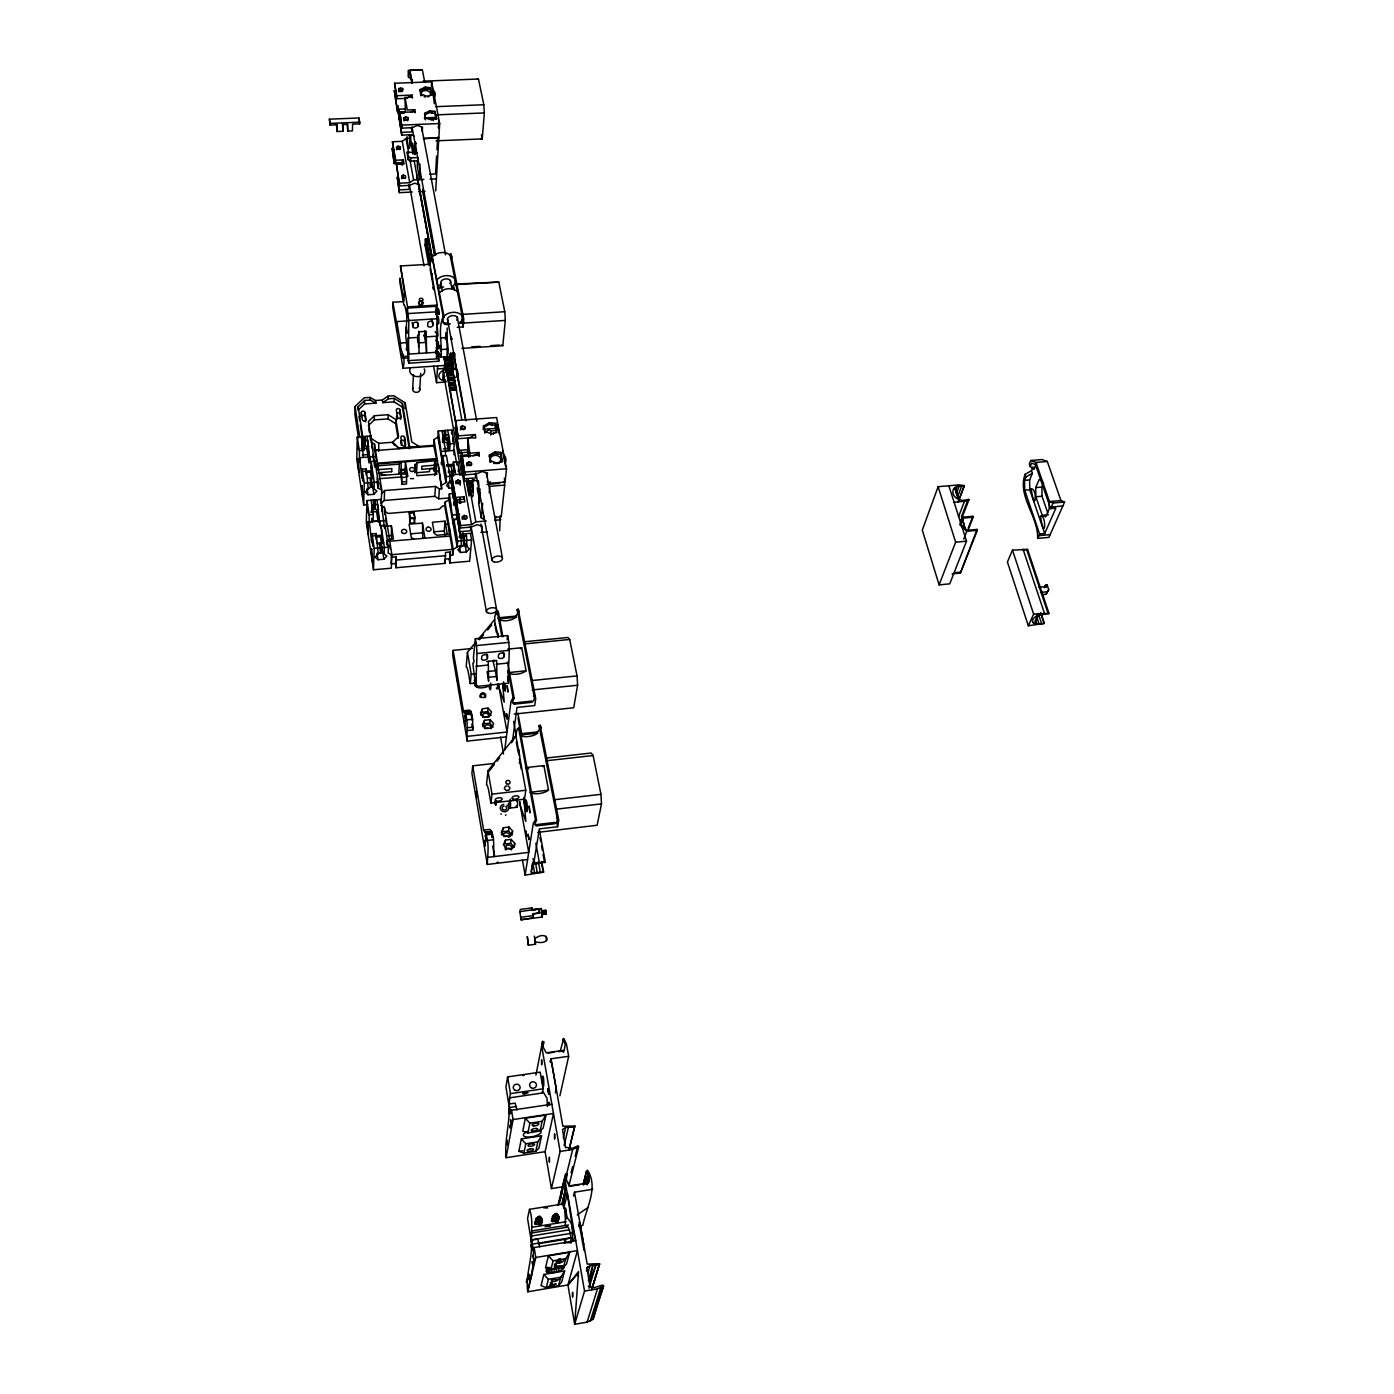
<?xml version="1.0" encoding="UTF-8"?>
<svg xmlns="http://www.w3.org/2000/svg" width="1394" height="1394" viewBox="0 0 1394 1394"><rect width="100%" height="100%" fill="white"/><g stroke="black" fill="none" stroke-linecap="round" stroke-linejoin="round"><path stroke-width="1.5" d="M572.655 1241.618L572.272 1225.849L565.093 1180.073L565.72 1173.661L566.922 1174.096L566.365 1179.847L569.466 1186.346L579.765 1184.708M329.42 119.17L330.082 125.077L337.191 124.78L337.121 131.506L343.029 131.263L343.098 124.536L347.838 124.345L347.733 131.071L352.438 130.862L352.56 124.153L359.635 123.857L359.669 122.167L358.955 117.985L329.42 119.17L330.082 125.077M336.477 123.944L337.121 131.506M531.881 1244.128C530.487 1232.348 533.797 1220.9 529.511 1209.33L563.019 1203.946L565.215 1195.094L565.093 1180.073L565.215 1195.094L567.445 1193.334L584.539 1291.088L574.659 1324.3L587.118 1322.139L593.042 1319.369L603.602 1286.052L602.748 1285.041L594.14 1287.742L588.233 1286.07M534.634 938.772C548.312 928.578 553.383 946.299 535.052 941.769M342.384 123.7L343.029 131.263M534.007 1261.343L533.205 1255.942L533.885 1261.831L527.751 1291.785L567.933 1284.972L578.545 1271.555L574.659 1324.3L567.933 1284.972L577.447 1250.575L535.784 1257.493L533.954 1261.692M347.089 123.508L347.733 131.071M541.569 910.752C540.419 918.96 548.94 911.327 545.524 911.049M407.17 320.951L396.82 321.596L400.444 343.029C400.148 353.135 406.386 355.243 403.04 368.26L444.547 365.455M409.714 134.573L410.306 139.574L410.185 134.573M358.955 117.985L359.635 123.857M419.524 446.777L411.788 441.915L405.236 402.883L393.788 395.722L388.055 396.14L382.287 400.026L375.526 400.514L369.985 397.412L364.217 397.813L355.052 406.473L354.895 414.157L358.485 437.733M375.944 403.145L370.403 400.043L364.636 400.444L358.136 406.7L358.049 410.202L364.531 403.946L375.944 403.145L375.526 400.514M374.097 461.222L371.031 436.008L364.827 436.461L364.252 445.784L361.882 447.352L362.057 441.288L364.374 441.114L363.677 436.549L357.265 437.036L356.759 459.149L363.677 504.976L367.58 504.645M567.114 1217.52L565.494 1208.232L566.225 1218.861L567.114 1217.52L571.366 1223.148L572.446 1228.654M357.265 437.036L359.356 450.732L359.478 462.094L359.582 457.702L369.48 456.936L370.194 461.519L374.969 461.17L378.227 482.028L378.018 488.039L381.712 489.956L381.276 501.544M361.203 416.823L361.307 412.641A1.83 1.411 3.1 0 1 362.893 411.108A1.83 1.411 3.1 0 1 364.932 412.38L366.03 419.455A1.83 1.429 3 0 1 364.426 421.005A1.83 1.429 3 0 1 362.388 419.716L361.307 412.641M373.575 477.689L371.222 477.881L371.797 487.151L376.903 491.089L373.888 494.295L368.051 494.783L365.211 492.03L368.243 488.824L366.273 468.854L362.161 469.186L361.917 478.212L359.582 457.702M363.294 456.483L361.342 436.723M363.555 441.236L363.677 436.549M364.531 403.946L364.636 400.444M365.646 421.859L364.932 412.38M363.677 504.976L364.287 483.143L362.161 469.186M370.055 462.268L367.667 446.916L365.402 445.697L364.827 436.461M579.521 1227.487L579.224 1223.897L584.086 1250.557M366.099 474.884L366.273 468.854M367.667 446.916L367.859 440.852L365.542 441.027M374.167 504.75L371.815 504.942L371.623 510.901L374.028 509.333L373.435 500.028L366.936 500.551L366.291 522.262L373.487 569.763L391.296 568.177L391.906 554.882L384.43 507.294L380.719 505.377M369.445 458.33L369.48 456.936M370.194 461.519L367.145 436.305M370.909 440.051L371.031 436.008M368.243 488.824L370.63 487.255L370.769 482.638L370.055 477.968L367.702 478.159M366.936 500.551L369.114 514.769L369.183 526.043L369.323 521.722L379.395 520.886L380.126 525.643L384.099 525.294L380.945 499.418L374.62 499.941L375.195 509.246L377.513 510.413L379.342 522.245L379.395 520.886M372.477 477.915L371.048 461.466L374.289 482.341L374.097 488.353M371.797 487.151L371.222 477.881M368.295 425.693L374.254 419.89L374.394 415.708L388.194 414.715L395.844 419.507L398.614 436.392L392.672 442.264L378.767 443.309L371.065 438.448L368.417 421.528L374.394 415.708M374.324 449.844L374.516 444.059L370.839 442.09M373.435 500.028L374.028 509.333M383.646 542.667L381.259 542.876L381.834 552.233L387.009 556.049L383.925 559.221L377.983 559.743L375.125 557.095L378.21 553.906L376.206 533.553L372.024 533.902L371.728 542.754L369.323 521.722M371.1 500.219L373.278 514.421L373.069 520.363L371.031 522.506M374.812 465.823L374.969 461.17M375.195 509.246L374.62 499.941M377.094 469.639L376.938 464.028L436.618 459.375L436.932 461.187M373.487 569.763L374.219 548.382L372.024 533.902M375.997 539.461L376.206 533.553M377.513 510.413L377.722 504.454L375.352 504.645M394.572 83.239L396.715 98.747L406.856 98.364L412.049 95.088L396.82 95.681L394.572 83.239L431.617 81.863L439.685 123.526L438.831 137.901L423.933 138.546M392.428 141.752L395.6 162.959L403.214 162.61L403.319 159.909L395.704 160.258L392.428 141.752L402.274 141.334L406.055 138.546L410.15 138.372M381.468 475.493L381.486 472.549L381.468 475.493L398.823 474.117L400.827 472.13L401.315 462.128L399.311 464.132L377.216 465.857M380.789 503.391L380.945 499.418M380.126 525.643L376.99 499.732M377.687 543.19L380.057 542.98L380.649 552.338L378.21 553.906M396.715 98.747L396.82 95.681M380.649 552.338L380.057 542.98M394.241 163.603L392.184 148.478L394.241 163.603L402.674 163.22M391.906 554.882L388.159 553.035L388.403 547.162L385.023 525.521L381.05 525.852L382.479 542.562M395.6 162.959L395.704 160.258M397.569 112.008L394.31 90.575L397.569 112.008L405.375 111.694L405.027 97.458L412.45 97.179L412.397 98.103L412.049 95.088M398.701 88.536L398.579 91.621L402.43 91.464L402.552 88.397L398.701 88.536L398.98 90.122L401.054 90.837L402.849 89.965L402.552 88.397M403.319 159.909L404.068 164.056L396.454 164.405L399.677 185.872L409.627 185.385L414.698 183.154L419.559 184.914L419.35 188.904M404.295 113.193L398.44 113.419L401.751 135.113L411.962 134.678L414.419 136.385M381.834 552.233L381.259 542.876M381.207 503.53L384.239 500.463L384.622 490.549L435.503 486.436L439.424 488.928L441.724 488.736L434.057 439.546L437.89 437.019L438.308 430.973L444.303 430.519L445.906 439.598L448.084 440.818L449.687 449.844L450.14 443.815L447.718 430.276M398.736 149.245L400.461 148.374L400.183 146.823L398.179 146.126L398.074 148.827L396.332 149.698M400.357 90.749L400.479 87.683M405.027 97.458L407.344 110.004L414.785 109.708L415.133 112.722L415.168 111.799L399.869 112.409L402.047 128.143L412.275 127.708L417.486 125.373L422.487 127.272L422.277 131.489M384.883 514.717L384.43 507.294M398.074 438.413L395.652 423.671L388.037 418.88L388.194 414.715M403.145 301.609L392.881 302.237L392.69 306.959L403.04 368.26M400.183 146.823L400.078 149.524L396.715 148.548L396.436 146.98L398.179 146.126M384.901 528.553L385.023 525.521M384.169 553.383L384.395 547.511L381.05 525.852M399.677 185.872L396.454 164.405M401.751 135.113L398.44 113.419M402.047 128.143L399.869 112.409M399.381 192.651L397.29 177.334L399.381 192.651L412.206 192.041M402.186 165.311L402.396 160.188M405.846 116.922L404.051 117.793L403.911 120.86L405.706 119.989L405.846 116.922L407.937 117.636L408.233 119.239L406.438 120.128M403.929 178.258L405.671 177.369L405.393 175.783L403.354 175.069L403.249 177.77L401.507 178.659M409.296 448.868L402.326 407.013L394.084 401.855L394.223 398.353L388.473 398.754L382.705 402.657L382.287 400.026M412.554 80.033L408.477 77.088L408.669 72.871L409.871 72.627L411.84 83.17M391.662 471.747L391.853 468.558L376.868 469.726M436.688 315.218L437.315 305.094L429.875 264.285L400.461 265.94L404.365 291.573L403.929 301.313L399.939 278.225L399.782 281.815L403.877 305.094A14.794 1.586 85.4 0 1 405.759 309.956L407.083 317.048M407.937 117.636L407.797 120.703L404.347 119.414L404.051 117.793M407.257 152.068L407.884 159.526L410.585 161.164L418.026 160.815L418.183 157.557L410.742 157.888L408.024 156.267L407.257 152.068L417.033 152.904M395.652 423.671L395.844 419.507M391.522 539.304L391.365 525.712L386.661 526.113M407.884 159.526L408.024 156.267M391.4 557.199L391.104 563.89L395.809 563.455L396.14 556.781L391.4 557.199L391.226 554.76L452.37 549.393L452.754 555.073L450.419 555.282L449.792 562.949L469.639 561.19L471.625 539.931L470.51 533.797M410.585 161.164L410.742 157.888M414.785 109.708L411.282 112.182M400.636 419.298L399.956 409.853A1.812 1.411 4 0 0 397.917 408.581A1.812 1.411 4 0 0 396.349 410.115L397.517 417.154A1.83 1.411 4 0 0 399.555 418.444A1.83 1.411 4 0 0 401.123 416.893L399.956 409.853M398.823 474.117L399.311 464.132M415.656 142.92L415.098 154.612L414.157 152.573L414.663 141.857M402.326 407.013L402.483 403.528L394.223 398.353M400.461 265.94L407.571 306.924L406.299 327.468M414.802 152.957L415.307 142.188M450.419 555.282L450.192 552.024L445.522 552.442L445.139 563.368L396.001 567.741L396.14 556.781M405.602 469.22L405.549 470.266L400.932 470.632L401.925 484.38L406.543 483.997L406.612 477.166L405.602 469.22L400.984 469.586L401.925 484.38M436.357 357.7C437.333 348.535 437.925 320.655 435.817 306.349L407.222 308.109L408.808 320.515L408.355 360.262M420.134 89.564L421.005 94.112L427 96.186L431.844 95.158L430.397 87.717L425.257 87.073L420.134 89.564L420.064 91.255L425.17 88.78L430.31 89.425L431.391 95.001M404.957 408.634L405.236 402.883M417.538 160.153L417.242 166.2L419.716 179.634L419.908 164.091M421.005 94.112L420.918 95.82L420.343 92.788M405.184 446.794L404.504 437.298A1.83 1.429 4 0 0 402.448 436.008A1.83 1.429 4 0 0 400.88 437.577L402.047 444.738A1.83 1.446 3.9 0 0 404.103 446.028A1.83 1.446 3.9 0 0 405.689 444.459L404.504 437.298M444.076 357.265C441.811 362.928 454.618 364.357 450.262 356.411L440.974 357.056L439.319 352.996L438.779 361.203L408.79 363.224L407.588 350.295M404.957 471.799L405.462 461.815L407.884 476.434M412.833 326.475L412.955 324.035A2.631 1.673 -8.3 0 1 415.656 322.171A2.631 1.673 -8.3 0 1 418.183 323.704L418.043 326.144A2.631 1.673 -8.3 0 1 415.36 328.008A2.631 1.673 -8.3 0 1 412.833 326.475L412.154 322.519M425.17 88.78L425.257 87.073M424.647 113.315L425.431 119.64L424.647 113.315L429.788 110.771L434.98 111.415L436.427 118.978M427.348 89.53L427.435 87.822M412.676 389.1L413.443 374.533M430.31 89.425L430.397 87.717M419.228 305.6L419.455 301.383L420.692 301.313M424.56 115.005L429.7 112.478L429.788 110.771M431.391 86.01L431.617 81.863M429.875 264.285L431.879 255.05L444.146 317.083C439.964 321.334 444.982 327.05 450.332 323.687M410.15 518.481L415.116 518.481L414.001 512.208L409.313 512.591L409.888 523.238L414.558 522.837L414.837 518.098L410.15 518.481L409.888 523.238M435.973 118.786L434.876 113.106L431.879 113.228L431.983 111.537M421.702 305.443L421.929 301.226L423.462 302.777L422.504 304.484L420.03 304.641L418.496 303.073L419.455 301.383M428.69 265.017L425.048 244.978L425.362 239.088L426.581 239.019L430.781 262.02M410.428 518.882L409.313 512.591M426.355 242.939L426.581 239.019M433.342 120.79L433.429 119.1L431.565 120.023L425.518 117.932M434.37 103.783L432.105 86.585M434.876 113.106L434.98 111.415M414.663 472.723L415.116 464.742L417.102 462.738L437.629 460.368M419.768 390.041L420.709 373.4M413.826 515.118L414.001 512.208M417.102 462.738L416.527 472.723L429.422 471.695C429.003 465.457 437.716 468.959 434.701 475.581M435.625 172.717L436.601 155.971M436.967 149.698L437.716 137.135M435.695 190.891L438.831 137.901M431.896 275.315L431.983 273.677L432.558 279.009M432.872 325.203L433.011 322.763A2.614 1.673 -8.6 0 0 430.519 321.247A2.614 1.673 -8.6 0 0 427.819 323.094L427.679 325.534A2.614 1.673 -8.6 0 0 430.171 327.067A2.614 1.673 -8.6 0 0 432.872 325.203L431.791 319.278M422.765 538.537L422.434 523.081L409.104 524.214L411.265 537.457L413.931 539.164M490.218 684.227C490.915 687.085 473.821 690.919 475.72 684.001A47.692 6.012 84.5 0 1 474.918 679.139L474.657 677.449A47.692 6.012 84.5 0 1 472.845 663.196C475.354 662.899 472.984 658.456 473.49 656.87L475.337 638.748L507.625 635.594C511.232 651.225 507.311 667.43 508.444 683.165L476.521 686.458L476.051 685.412M446.219 382.008L436.531 382.67L437.629 365.925M440.974 357.056C442.612 343.9 437.542 329.193 443.187 316.769L416.928 174.599M436.618 459.375L433.673 445.313L434.057 439.546M433.97 471.346L434.649 461.379L436.862 474.134L416.945 475.702L415.116 464.742M442.734 380.44L443.275 369.41M445.47 338.951L445.906 332.608M449.548 497.919L438.709 498.808L434.806 496.334L435.503 486.436M444.337 368.434L445.139 356.881M447.126 356.637L447.16 327.956M495.724 803.188L495.218 803.624M441.985 485.095L445.888 482.568L446.324 476.591L442.7 455.925L442.351 460.543L438.308 430.973M442.543 439.232L442.822 435.207L445.104 435.033M438.709 498.808L439.424 488.928M444.303 430.519L444.773 439.685L442.386 441.253M444.773 439.685L445.453 430.432L451.83 429.962L454.27 443.501L453.695 450.715M445.906 439.598L445.453 430.432M445.296 455.699L445.627 451.064L442.02 430.694M452.37 549.393L444.703 505.9L444.982 502.293L448.903 499.766L449.356 493.824L453.155 493.511L453.712 496.63M445.244 536.585L444.268 530.957L445.017 521.164L432.419 522.227L434.353 533.553L437.002 535.244L449.635 534.163L449.426 528.065M451.517 433.952L451.83 429.962M453.015 487.883L449.182 488.196L446.533 485.478L449.635 482.272L450.105 476.295L446.446 455.629L441.549 455.995M458.19 380.37L458.243 378.384M451.238 476.103L451.586 471.503L449.286 471.677M481.854 529.79L482.219 526.13L476.94 524.754L471.311 527.054L460.368 527.995L460.578 525.521L471.538 524.597L462.39 473.995L451.586 474.866L455.925 502.572L453.503 504.123M457.18 327.311L463.191 326.928L463.801 319.121L450.942 253.987L449.966 254.422L462.477 317.518L462.25 320.916L460.56 323.042M455.036 471.224L452.754 471.416L452.057 480.703L449.635 482.272M460.02 475.511L457.546 461.71L453.398 462.041L453.59 471.695M453.974 454.775L454.305 450.401L441.881 451.36M396.82 321.596L396.541 322.746L392.881 302.237M424.316 81.026L423.34 81.166L478.456 79.022L483.823 104.759L484.345 112.931L482.254 138.912L436.026 140.829M458.609 435.834L475.371 434.562L469.551 437.838L458.382 438.692L449.356 385.18L455.472 384.761L455.855 388.212C436.357 392.184 470.318 388.368 449.896 389.484L455.977 389.728L449.722 355.627M466.868 546.134L466.537 535.505L464.185 535.714L464.638 545.002L469.517 548.8L466.345 551.954L460.508 552.46L457.842 549.828L461.013 546.657L461.519 540.802L457.737 519.37L453.921 519.683L453.538 524.231L449.356 493.824M450.192 552.024L449.652 558.698L445 559.099M456.099 481.139L456.448 483.056L458.678 483.84L460.56 482.725L460.212 480.808L457.999 480.024L456.099 481.139L455.908 483.648L457.79 482.533L460.003 483.317L460.351 485.217M457.249 465.3L457.546 461.71M455.925 502.572L456.291 498.007M516.512 801.323L516.529 799.198M455.594 497.484L455.402 499.976L463.749 499.279L463.958 496.787L455.594 497.484L451.586 474.866M459.236 452.876L455.298 427.366L459.236 452.876L467.826 452.196L467.687 437.751L475.772 437.995L475.371 434.562M457.79 482.533L457.999 480.024M460.281 429.805L462.216 428.69L462.459 425.832L464.742 426.634L465.108 428.568L463.156 429.7L460.856 428.882L460.508 426.947L462.459 425.832M463.958 496.787L464.864 501.857L456.5 502.554L460.368 527.995M468.994 454.775L460.386 455.455L464.376 481.296L475.633 480.39L478.264 481.836M452.754 555.073L453.224 549.497L444.982 502.293M457.337 499.418L457.093 502.467L456.535 499.366M459.445 501.666L459.776 497.71L460.787 503.339M453.974 498.181L456.901 514.63L456.518 519.178L452.719 519.509M460.003 483.317L460.212 480.808M464.742 426.634L464.516 429.491L462.216 428.69M486.279 472.688L487.081 476.957L487.464 473.054L482.028 471.555L476.225 473.96L464.934 474.866L461.571 452.51M453.224 549.497L457.197 546.988L457.685 541.133L453.921 519.683M464.376 481.296L460.386 455.455M459.828 534.216L457.337 516.338L459.828 534.216L472.409 533.135M462.425 516.582L462.216 519.056L464.115 517.906L466.363 518.707L466.589 516.233L464.341 515.432L462.425 516.582L462.773 518.516L465.038 519.317L466.938 518.167L466.589 516.233M467.077 462.947L466.833 465.788L468.785 464.62L471.102 465.439L471.364 462.616L469.046 461.797L467.077 462.947L467.443 464.934L469.761 465.753L471.73 464.585L471.364 462.616M464.115 517.906L464.341 515.432M468.785 464.62L469.046 461.797M462.756 538.816L463.017 535.819L460.682 536.01M472.392 648.454L453.137 650.371L452.702 655.372L467.217 741.12L506.405 736.868M470.231 456.552L467.687 437.751M463.801 540.227L464.185 535.714M519.892 911.659L520.99 919.779L542.127 917.043L542.196 911.937L541.273 908.505L519.892 911.659L520.241 909.428L531.985 907.93L532.229 910.421L538.92 908.993L539.617 912.843L532.909 914.255L532.978 917.827L520.99 919.779M570.808 1243.169C571.575 1238.952 569.763 1224.42 565.128 1225.535C566.295 1214.732 562.531 1203.318 564.744 1192.358L561.73 1204.521M407.414 350.783L407.762 349.528L408.669 354.111L436.967 352.246L436.339 336.215L425.884 336.895L426.529 352.926L426.215 331.319L418.792 331.789L418.566 347.123M478.734 452.527L479.135 455.977L478.734 452.527L470.527 453.172M483.509 425.518L483.16 429.317L496.543 428.307L497.118 422.626L499.331 434.057M484.92 431.53L484.781 433.116L483.875 425.937L489.433 422.696L495.131 423.288L496.891 432.436L491.577 433.865L484.92 431.53L483.875 425.937M480.076 489.05L478.682 503.6L481.278 517.749L483.457 519.126L483.753 516.163M480.163 493.127L479.205 503.042L478.839 501.004M483.718 427.522L489.294 424.281L489.433 422.696M475.598 642.46L467.426 652.253L466.188 666.768A16.292 1.969 84.4 0 1 468.68 674.365L470.266 683.6L476.382 682.973M481.278 517.749L482.707 503.269M490.705 435.067L491.141 430.833L488.736 429.979L485.025 432.14M495.131 423.288L494.957 424.874L491.699 425.118L491.855 423.532M490.479 460.804L490.322 462.372L489.399 455.124L495.009 451.795L500.742 452.405L502.537 461.693L497.188 463.174L490.479 460.804L489.399 455.124M493.441 434.266L493.615 432.68M461.937 348.378L502.798 345.695L505.325 320.428L504.785 311.733L498.791 282.093L456.535 283.975M489.224 492.657L489.869 486.314L504.715 485.112L504.001 481.331M458.382 438.692L455.821 420.552L496.612 417.538L506.527 468.75L505.064 482.028L490.183 483.23L490.339 481.697M470.266 683.6L471.224 674.173L467.426 652.253M540.942 909.568L541.273 908.505M489.242 456.692L494.853 453.381L495.009 451.795M467.217 741.12C466.188 731.798 469.29 717.858 463.383 710.766L453.137 650.371M500.742 452.405L500.568 453.974L497.275 454.235L497.449 452.667M476.521 686.458C475.215 670.636 478.822 654.448 475.337 638.748M499.069 463.522L499.226 461.954M466.746 730.613L472.862 729.951L472.636 719.234L470.945 711.498L463.923 712.107M497.885 637.232C497.763 629.008 491.158 618.587 497.222 611.182L498.233 611.426L502.886 636.762M435.852 340.711C437.315 337.139 436.967 351.689 438.43 348.134M493.563 763.511L472.723 765.829L471.904 773.322L487.308 864.472L527.594 859.54M499.784 519.84L500.202 515.989L499.679 530.783M504.715 485.112L501.23 516.773L494.975 517.296M482.446 694.386L482.603 692.975M487.447 658.247L487.691 655.964A2.98 1.551 -10.2 0 0 484.92 654.675A2.98 1.551 -10.2 0 0 481.801 656.539L481.557 658.822A2.98 1.533 -10.2 0 0 484.328 660.111A2.98 1.533 -10.2 0 0 487.447 658.247L486.715 654.117M480.791 715.122L482.551 708.71L488.074 708.117L491.559 711.933L489.521 716.324L483.979 716.917L480.494 713.101L482.551 708.71M486.733 661.436L496.665 660.46L496.961 680.377L495.445 670.706L487.133 671.542L488.614 681.23L488.283 661.314M482.812 726.692L484.572 720.28L490.113 719.687L493.598 723.521L491.559 727.947L486.018 728.539L482.516 724.706L484.572 720.28M491.141 715.418L487.673 711.62L488.074 708.117M497.344 634.2L497.501 632.737L498.338 637.267M494.713 661.07L493.999 660.059M493.18 726.988L489.695 723.155L490.113 719.687M529.633 1280.093C528.413 1262.929 527.925 1291.158 531.689 1274.97M511.581 742.81L515.85 735.666L487.97 770.76L486.506 784.665A16.867 2.091 84.1 0 1 489.189 793.238L490.897 803.083L524.475 799.198L525.799 790.259L515.85 735.666L517.104 729.271L519.613 727.79L536.568 820.073L534.738 824.429L536.22 825.928L554.847 823.715L556.886 821.798L557.356 818.94L539.042 725.699L540.175 725.246L541.342 728.278M504.158 656.574L504.436 654.291A2.98 1.533 -10.5 0 0 501.701 653.002A2.98 1.533 -10.5 0 0 498.564 654.866L498.303 657.149A2.98 1.533 -10.5 0 0 501.038 658.438A2.98 1.533 -10.5 0 0 504.158 656.574L503.408 652.462M507.137 639.619L507.625 635.594M490.897 803.083L492.012 794.127L487.97 770.76M487.308 864.472C487.604 853.564 490.235 839.641 483.613 830.127L472.723 765.829M504.75 749.676L511.023 701.217L513.097 697.802L508.061 670.34M533.031 1256.029L534.146 1247.543L575.722 1240.677L571.366 1223.148M512.469 741.103L517 707.42L534.721 705.556L535.732 698.621L518.202 609.195L517.104 609.631L534.338 697.279L533.919 700.311L531.985 702.28L513.898 704.179L512.434 702.559L514.142 698.011L507.538 662.098M501.422 834.849L503.356 827.74L509.037 827.06L512.644 831.085L512.068 835.058L508.479 831.033L509.037 827.06M505.499 840.059L504.959 844.015L510.64 843.318L514.247 847.36L514.822 843.422L511.197 839.38L505.499 840.059L503.408 844.799L507.033 848.859L512.748 848.162L514.822 843.422M518.673 751.209L518.882 749.798L519.561 756.053M510.64 843.318L511.197 839.38M541.656 861.405L543.625 872.104L525.12 875.136L533.31 823.192L535.505 819.899L518.568 727.581M521.234 919.343L521.583 917.13L533.362 915.614L533.013 913.68L539.617 912.843M531.114 871.668L532.473 863.234M539.53 830.685L545.333 862.154L533.832 862.816L539.356 828.907L557.6 826.729L558.767 820.177L540.175 725.246M531.602 910.143L531.985 907.93M532.978 917.827L533.362 915.614M509.455 1103.037A16.902 1.986 83.2 0 1 509.664 1097.845L542.214 1093.018L543.068 1088.819L540.175 1072.143L507.643 1076.882L505.935 1086.902L509.089 1106.139M525.294 641.676L567.968 637.476L569.693 639.463L577.046 675.898L577.604 685.238L573.701 707.751L514.125 714.094M509.664 1097.845L510.413 1093.645L507.643 1076.882M517.035 1110.077L515.1 1103.142L508.862 1104.065C510.465 1122.1 504.21 1139.891 506.092 1157.7L545.106 1151.671L553.488 1113.475L513.062 1119.556L506.092 1157.7M551.867 1104.205L511.528 1110.234L511.058 1112.813L508.862 1104.065M476.765 685.674L476.434 687.103M518.899 1151.322L521.321 1138.898L541.534 1135.814L538.903 1148.238L535.819 1151.27L523.9 1153.117L518.899 1151.322L522.907 1150.712M525.329 1118.232L522.82 1131.144L527.925 1132.939L540.07 1131.074L543.19 1128.042L545.943 1115.13L525.329 1118.232L529.877 1123.163L527.925 1132.939M535.923 1075.105L542.545 1041.388L543.695 1041.806L542.876 1046.023M562.183 1204.799L564.256 1194.327L563.019 1203.946L563.751 1208.093L565.354 1208.511M523.9 1153.117L525.782 1143.725L521.321 1138.898M546.622 758.005L591.248 753.021L593.13 755.531L600.953 794.319L601.494 803.868L597.12 825.248L537.77 832.357M560.161 1051.424L563.751 1038.356L566.417 1043.879L568.665 1056.269L550.961 1058.83L550.282 1062.089L550.926 1058.83L555.997 1087.39L555.474 1092.931M535.819 1151.27L537.788 1141.878L541.534 1135.814M540.07 1131.074L542.127 1121.316L545.943 1115.13M560.493 1198.544L561.765 1192.48L558.436 1204.311M398.057 105.613L399.346 119.048M529.511 1209.33L527.542 1218.426L531.916 1245.016M495.602 804.007L495.724 802.421L495.794 805.366L494.94 802.317M559.883 1095.876L568.665 1056.269M534.582 1223.758C542.562 1201.279 545.124 1237.489 535.61 1219.262M534.826 1223.88L536.045 1218.461M531.236 1240.172C533.24 1257.632 525.102 1274.552 527.751 1291.785L535.784 1257.493L534.146 1247.543L533.623 1249.86L531.236 1240.172L537.666 1239.109L539.757 1246.863M535.453 1223.218L536.673 1217.798M535.836 1224.559L537.474 1217.328M536.707 1224.298L538.363 1217.049M537.631 1224.263L539.286 1217.032M538.52 1224.472L540.192 1217.223M539.339 1224.89L540.994 1217.659M583.877 1184.046L588.007 1183.401L588.599 1182.06L589.122 1176.397L586.578 1171.012L587.554 1170.228C598.688 1187.549 586.351 1207.5 582.814 1225.343L578.911 1225.988M540.001 1225.518L541.674 1218.286M540.907 1224.472L542.161 1219.053M541.186 1225.343L542.44 1219.924M563.524 1186.677L551.432 1188.594L560.127 1151.427L541.9 1047.382L542.545 1041.388M563.281 1137.87L565.72 1127.38L574.45 1127.154L574.886 1126.021L562.845 1126.213L550.961 1058.83M564.134 1145.467L568.595 1126.561M552.407 1216.544C561.939 1234.666 559.342 1198.648 551.327 1221.039M551.536 1221.179L552.843 1215.742M568.857 1150.242L574.45 1127.154M569.292 1149.126L574.886 1126.021M552.163 1220.517L553.47 1215.08M552.494 1221.858L554.254 1214.61M553.383 1221.597L555.143 1214.348M561.172 1192.271L565.72 1173.661M558.036 1205.183L564.971 1176.815M583.215 1184.813L586.578 1171.012L583.25 1183.593M554.289 1221.562L556.067 1214.313M559.099 1204.555L572.655 1149.475L578.632 1146.879L577.813 1145.938L572.324 1148.307L565.65 1147.262M555.195 1221.754L556.973 1214.523M564.884 1182.373L566.922 1174.096M555.997 1222.189L557.792 1214.941M543.817 1274.464L541.064 1285.634L546.256 1287.742L558.524 1285.669L561.643 1282.149L564.64 1270.962L543.817 1274.464L548.4 1279.309L560.789 1277.218L564.64 1270.962M548.417 1255.855L545.542 1267.477L550.874 1269.603L563.368 1267.512L566.522 1263.957L569.658 1252.317L548.417 1255.855L553.087 1260.821L565.72 1258.712L569.658 1252.317M557.112 1220.987L558.454 1215.568M557.6 1221.754L558.959 1216.335M557.879 1222.625L559.221 1217.206M571.104 1172.859L572.655 1166.639M575.234 1156.288L577.813 1145.938M543.695 1041.806L543.137 1047.19L546.239 1052.836L564.239 1050.24L565.232 1044.158L562.793 1039.088M578.632 1146.879L569.31 1184.133L568.525 1183.21M563.751 1208.093L567.445 1193.334M569.466 1186.346L568.857 1185.179M548.4 1279.309L546.256 1287.742L556.223 1283.926L549.55 1285.32L554.342 1285.39M553.087 1260.821L550.874 1269.603C580.706 1262.302 540.785 1267.756 559.116 1267.198M573.474 1196.157L574.502 1192.201L592.729 1189.291M564.309 1243.361L565.354 1239.318L570.494 1237.942M583.72 1184.708L585.898 1176.431M585.497 1183.541L588.181 1173.487M558.524 1285.669L560.789 1277.218C553.801 1286.366 545.594 1277.584 557.251 1279.988M563.368 1267.512L565.72 1258.712C556.328 1269.028 551.989 1257.719 561.695 1261.901M589.244 1179.202L588.146 1183.314L588.599 1182.06M451.865 366.256L445.766 366.727L451.987 365.803C458.452 374.585 436.287 370.49 452.719 370.978M450.262 356.411L449.792 353.797M447.613 375.666L448.014 379.116L454.113 378.68L453.73 375.247L447.474 376.188L446.76 370.943M451.987 365.803L451.133 361.098M454.601 380.004L448.485 380.423L454.601 380.004L454.984 382.095L454.984 383.437L448.868 383.873L449.356 385.18M455.211 361.952L454.723 359.303M456.082 366.709L455.594 364.061M602.208 1286.976L593.042 1319.369L592.241 1318.393M456.971 371.484L456.483 368.818M455.472 384.761L451.255 385.493M457.859 376.275L457.354 373.609M586.752 1268.139L590.167 1265.316L599.159 1264.985L599.594 1263.783L587.188 1264.097L574.502 1192.201M586.404 1270.927L587.571 1266.937M587.815 1273.297L590.167 1265.316M588.355 1280.406L593.112 1264.428L589.453 1281.661L596.162 1264.306L588.948 1288.283M599.159 1264.985L591.683 1289.711L599.594 1263.783L591.753 1289.345M534.32 936.106L535.592 944.226L528.361 945.237L527.333 936.681L528.361 945.237M546.274 914.15L545.751 913.192M587.118 1322.139L597.451 1288.892L603.602 1286.052L592.938 1316.406M590.272 1321.146L600.709 1287.864M595.952 1306.614L602.138 1287.011M546.134 936.35L546.57 940.654M526.2 1282.114L528.744 1274.517M958.114 502.084L964.352 485.565L959.194 484.885L938.127 486.68L922.288 530.121L939.103 584.87L949.732 583.842L966.512 541.186L948.861 485.757M496.421 614.562L498.233 611.426M518.185 612.558L515.763 616.113L498.059 617.803M955.814 490.061L957.277 486.123L964.108 486.314M956.389 493.581L959.368 485.687M957.312 497.588L961.773 485.757M958.375 501.335L964.352 485.565M958.462 516.982L964.474 501.282L968.935 499.749L961.877 500.394L957.347 498.825A9.235 7.144 20.2 0 1 954.001 488.353L957.277 486.123M542.214 1093.018L543.207 1091.938L547.04 1098.28L547.372 1106.522M961.424 516.756L968.22 499.087M960.623 521.339L968.935 499.749M939.103 584.87L955.639 542.179L938.127 486.68M963.742 539.077L966.774 531.288L977.368 530.33L977.072 529.406L967.105 530.312L961.041 524.562L963.202 518.115L973.151 517.226L972.855 516.303L962.296 517.244L959.786 524.684L966.774 531.288M968.255 528.012L972.855 516.303M967.784 530.887L973.151 517.226M952.102 573.875L960.379 573.073L977.072 529.406M960.379 573.073L977.368 530.33M1033.111 466.763L1031.473 470.702L1025.008 474.396C1017.271 496.508 1038.478 516.529 1037.641 538.398L1048.933 537.37L1064.598 502.014L1060.956 500.568L1049.473 501.579L1035.934 462.425L1030.724 460.508L1029.347 463.888L1030.236 466.52L1033.999 469.377L1036.787 462.703M1037.641 538.398L1039.575 533.989L1024.712 490.218L1024.52 480.338L1025.897 477.009L1032.362 473.315L1031.473 470.702M1030.236 466.52L1031.63 463.139L1035.394 464.533L1050.623 508.636L1055.85 508.165L1044.716 533.519L1039.575 533.989M1044.716 533.519L1029.8 489.782L1029.626 479.902L1032.362 473.315M1049.107 503.339L1049.194 508.915L1045.761 516.826L1042.242 515.344L1035.881 496.769L1035.725 487.586L1039.088 479.623L1042.59 480.965M1044.298 623.414L1037.014 624.181L1033.616 623.24A9.636 4.652 -18 0 1 1037.014 615.817L1048.968 613.325L1027.587 549.463L1012.48 550.107L1007.426 562.043L1028.336 625.784L1044.298 623.414L1040.882 613.151M1047.765 512.922L1042.032 496.229L1041.876 487.064L1043.566 483.073M1050.623 508.636L1053.08 503.025L1064.598 502.014M512.644 831.085L510.57 835.808L504.872 836.487L501.265 832.445L503.356 827.74M1044.454 587.71L1045.605 585.201L1047.173 585.044L1048.724 589.662L1046.058 594.297L1042.695 594.628M1028.336 625.784L1033.634 614.127L1012.48 550.107M1046.023 587.554L1047.173 585.044M1046.058 594.297L1048.724 589.662M1035.062 620.975L1037.415 615.852M1034.609 623.676L1038.53 615.12M572.411 1237.68L573.422 1241.218M563.211 1052.4L564.117 1050.78L558.123 1051.651M377.129 480.094L377.216 477.811M1045.605 585.201L1044.489 586.735L1038.983 587.275M471.834 720.088L471.869 716.917M567.933 1284.972L578.022 1273.402L578.51 1276.242M487.708 772.868L494.347 764.504M496.996 761.176L499.644 757.831M443.083 442.49L442.943 438.483L443.083 442.49L446.847 442.316L448.31 450.576M478.316 639.184L494.678 619.598M479.449 639.776L483.544 634.88M487.621 629.983L491.699 625.087M518.289 729.306L519.613 727.79M361.029 448.851L366.796 448.415L368.783 446.254M453.939 369.305L451.813 353.971M370.699 512.121L376.572 511.633L378.593 509.507M381.573 493.615L384.622 490.549M953.757 489.033L954.716 488.144L957.922 498.181M448.641 523.604L445.592 524.458M452.545 287.425L453.677 286.432L454.374 290.161M460.386 322.101L459.236 323.077A10.037 6.412 -9.1 0 0 459.863 313.789A10.037 6.412 -9.1 0 0 445.784 314.678A10.037 6.412 -9.1 0 0 445.156 323.878M543.625 872.104L531.341 872.888L532.7 864.472L545.333 862.154M1022.778 549.724L1027.587 549.463M549.184 1268.191L546.065 1271.485C551.763 1273.907 559.987 1272.042 564.309 1267.686L563.49 1266.397M515.972 617.246L514.7 618.187A11.047 5.89 -10.5 0 1 499.331 619.65L498.268 618.936L515.972 617.246L515.763 616.113M520.432 648.68L521.704 647.74L526.061 670.793L524.771 671.734A11.222 5.75 -10.7 0 1 509.193 673.319L508.113 672.622L526.061 670.793M399.782 183.189L409.749 182.701L413.6 179.931L423.881 179.443M530.452 702.036L531.759 701.112L513.672 703.012L514.752 703.691M519.352 733.889L537.561 731.902L540.105 728.47L539.042 725.699M537.561 731.902L536.481 734.028A11.413 5.576 -11 0 1 520.642 735.753M577.238 1214.923L587.693 1207.657M542.58 766.508L543.904 765.585L548.522 790.154L547.197 791.06A11.588 5.419 -11.2 0 1 531.149 792.907L530.051 792.28L548.522 790.154M553.261 823.366L554.603 822.46L535.993 824.656L537.091 825.283M471.538 524.597L475.842 521.861L486.297 520.973M461.013 546.657L463.47 545.106L463.871 540.593L457.685 541.133M565.72 1127.38L562.531 1129.558L565.528 1147.767M403.354 175.069L401.611 175.958L401.89 177.543L405.271 178.467M541.918 914.917L541.534 913.732M1036.683 614.824L1038.199 614.144M461.606 315.985L462.599 315.567M535.226 942.135L534.791 937.831M472.862 455.803L478.647 453.398M533.432 695.989L534.547 695.554M556.45 817.738L557.6 817.285M446.533 369.183L442.02 371.1A9.863 6.116 -9.1 0 0 441.428 379.882L445.697 381.172M424.752 82.229L422.347 69.7L408.215 70.484L408.477 77.088M422.347 69.7L410.289 70.414M470.945 711.498L469.464 710.121L463.383 710.766M584.539 1291.088L597.451 1288.892M532.665 1244.093L570.076 1237.837M538.223 1243.796L565.354 1239.318L565.807 1243.152M567.55 1242.856L571.017 1242.281M532.473 1227.19L566.103 1221.719M531.619 1230.989L568.595 1224.96M531.393 1233.028L567.532 1227.121M531.358 1236.042L569.588 1229.769M531.515 1239.824L571.854 1233.202M543.677 1207.796L547.668 1207.953M569.588 1185.841L588.146 1182.896M560.127 1151.427L572.655 1149.475M525.782 1143.725L537.788 1141.878M529.877 1123.163L542.127 1121.316M510.169 1107.411L516.425 1106.47M510.413 1093.645L543.068 1088.819M522.75 1075.506L524.109 1075.297M548.121 1053.097L554.115 1052.226M477.306 79.179L478.456 79.022M542.022 912.913L546.239 912.373M542.057 913.453L546.291 912.913M542.092 913.959L546.309 913.418M541.621 914.185L546.291 913.837M541.726 914.551L545.943 914.011M531.863 909.707L541.447 908.714M541.36 910.857L545.786 910.212M541.674 910.996L545.89 910.456M541.778 911.362L545.995 910.822M541.865 911.833L546.082 911.275M541.952 912.356L546.169 911.815M488.231 857.31L528.727 852.379L519.544 801.445M483.613 830.127L489.886 829.378C496.072 836.609 492.239 848.057 494.539 856.543L492.744 846.088M485.199 832.113L491.507 831.364M485.391 832.323L491.699 831.573M485.617 832.898L491.908 832.148M485.844 833.786L492.134 833.037M502.798 831.713L508.479 831.033M486.053 834.919L492.361 834.17M487.011 840.512L493.319 839.763M556.311 809.165L601.494 803.868M553.575 799.825L600.953 794.319M509.943 808.084L516.878 807.283M506.771 786.059L505.36 786.233L504.332 788.516L506.109 790.503L508.932 790.171L509.96 787.871L508.165 785.902M492.012 794.127L525.799 790.259M546.187 760.775L593.13 755.531M525.538 767.641L543.904 765.585M467.704 736.293L507.033 732.042L498.39 684.001M521.583 734.865L537.788 733.105M484.171 723.747L489.695 723.155M467.042 727.773L473.176 727.11M465.004 712.282L471.12 711.637M465.195 712.787L471.311 712.125M465.404 713.571L471.538 712.926M482.167 712.195L487.673 711.62M465.613 714.634L471.73 713.989M466.502 719.879L472.636 719.234M532.247 689.943L577.604 685.238M471.224 674.173L475.319 673.755M488.161 677.31L496.508 676.456M531.672 680.568L577.046 675.898M475.964 666.28L487.848 665.077M496.229 664.241L508.026 663.056M1033.634 614.127L1048.968 613.325M476.539 645.579L508.88 642.39M1040.447 592.45L1047.208 591.788M524.719 643.906L569.693 639.463M507.834 649.116L521.704 647.74M477.288 653.49L509.629 650.284M954.245 572.725L960.083 572.167M955.639 542.179L966.512 541.186M1038.844 535.662L1050.152 534.634M1042.242 515.344L1048.41 514.787M396.384 560.057L445.749 555.683M1051.337 506.998L1062.838 505.97M391.365 525.712L393.457 538.99L388.752 539.408L389.048 541.308L449.966 536.045M377.861 544.026L381.956 543.677M458.957 537.021L465.439 536.446M1035.725 487.586L1041.876 487.064M1024.712 490.218L1029.8 489.782M380.806 547.825L374.219 548.382M388.403 547.162L382.008 547.72M465.038 540.506L471.625 539.931M954.088 502.188L964.474 501.282M377.216 553.366L383.367 552.826M458.382 546.256L467.06 545.507M1035.881 496.769L1042.032 496.229M494.643 520.258L500.899 519.735M371.501 536.045L381.607 535.191M1024.52 480.338L1029.626 479.902M387.811 535.784L390.93 535.523M410.463 533.85L421.824 532.874M433.83 531.846L444.268 530.957M375.631 537.056L381.555 536.551M460.055 531.654L470.963 530.731L470.283 526.897M371.362 540.349L372.564 540.245M480.808 532.421L487.098 531.881M444.703 505.9L442.403 506.092L439.424 509.176L388.246 513.445L384.291 510.918M1030.724 460.508L1042.032 459.567L1047.295 461.466L1060.956 500.568M409.714 513.131L414.401 512.748M1035.934 462.425L1047.295 461.466M410.498 517.854L415.185 517.453M455.681 514.473L459.55 514.142M372.459 521.635L378.802 521.112M380.301 521.077L384.274 520.746M453.085 514.961L456.901 514.63M384.239 500.463L434.806 496.334M369.114 514.769L373.278 514.421M465.178 472.043L506.527 468.75M370.769 482.638L364.287 483.143M371.954 482.533L378.227 482.028M446.324 476.591L452.405 476.103L451.586 471.503M401.751 481.958L406.386 481.592M464.603 478.752L475.859 477.863L475.127 473.821M486.907 484.45L499.749 483.404M479.205 455.124L462.338 456.43L464.934 474.866M435.329 460.543L436.078 464.864L438.378 464.672L441.724 488.736M434.579 465.195L421.894 466.206L421.702 469.308L434.37 468.297M361.691 471.503L371.623 470.736M365.751 472.583L371.571 472.113M378.419 472.793L391.714 471.66M378.488 473.315L381.555 473.071M361.569 475.894L362.754 475.807M401.106 473.036L405.724 472.671L405.549 470.266M381.381 474.971L385.458 474.657M438.587 470.754L436.305 470.928L436.078 464.864M401.733 474.204L406.368 473.821M379.238 478.7L401.733 476.922M401.977 477.532L406.612 477.166M450.14 443.815L454.27 443.501M394.572 445.453L392.672 442.264L398.545 447.997L433.673 445.313M379.255 449.913L374.655 450.279L376.554 461.118M374.899 450.593L434.37 446.045M362.335 455.036L368.748 454.549M443.379 448.816L447.613 448.485M370.334 456.866L374.254 456.57M459.445 450.314L468.053 449.652M376.885 463.226L436.566 458.591M491.141 430.833L496.944 430.397L496.543 428.307M446.254 434.945L448.519 434.771L448.084 440.818L447.544 437.821M359.356 450.732L363.451 450.436M415.639 447.073L409.836 447.526L402.483 403.528M374.254 419.89L388.037 418.88M382.705 402.657L394.084 401.855M448.485 380.423L448.868 382.531L454.984 382.095M455.855 386.87L449.739 387.288L449.739 388.63L455.855 388.055M437.437 368.905L452.37 367.877M446.289 369.48L452.37 369.079M445.906 366.221L446.289 369.637L452.37 369.218M447.143 373.034L453.242 372.616L453.242 373.958L447.143 374.376M447.143 374.219L453.242 373.801M447.997 377.774L454.113 377.338M448.014 378.959L454.113 378.541M403.389 356.533L408.93 356.167M403.511 358.275L409.052 357.909M446.08 357.195L450.14 356.864M408.285 360.645L438.343 358.781L438.779 361.203M444.581 358.885L450.645 358.467M444.581 360.07L450.645 359.669M444.581 360.227L450.645 359.809M445.052 361.499L445.435 363.59L451.517 363.172M451.517 364.357L445.435 364.775L445.435 363.59M451.517 364.514L445.435 364.932L445.766 366.727M471.486 346.914L480.041 346.339M490.758 345.642L499.331 345.067M441.48 349.546L447.648 349.145M448.119 322.868L444.024 323.129L445.034 323.966M461.205 323.216L505.325 320.428M440.312 337.958L446.498 337.557M400.444 343.029L405.968 342.663M408.163 313.563L436.81 311.803M462.738 314.364L504.785 311.733M408.808 320.515L437.472 318.721M407.571 306.924L437.315 305.094M455.542 284.637L498.791 282.093M437.472 287.391L443.553 287.042M425.048 244.978L426.25 244.908M399.503 189.863L409.435 189.375L408.686 185.21M418.601 191.727L425.013 191.414M429.805 174.215L436.078 173.919M430.136 179.146L436.409 178.85M423.323 138.529L438.186 137.884M402.169 125.077L439.685 123.526M401.873 132.36L412.084 131.925L411.317 127.725M435.573 106.676L483.823 104.759M397.691 109.237L405.48 108.924M436.13 114.883L484.345 112.931M424.281 117.898L436.531 117.392L436.862 119.117L429.369 118.577M330.082 123.386L359.669 122.167M410.585 478.578L413.617 478.665M481.104 138.877L482.254 138.912L481.418 134.87M578.946 1222.573L579.887 1222.677L583.72 1244.441M535.505 819.899L536.568 820.073M451.952 368.155L454.514 368.661M513.097 697.802L514.142 698.011M443.187 316.769L444.146 317.083M429.7 112.478L431.879 113.228M489.294 424.281L491.699 425.118M494.853 453.381L497.275 454.235M1049.473 501.579L1053.08 503.025M1033.303 622.264L1034.296 622.7M439.284 284.986L440.399 285.543M501.474 344.928L502.798 345.695M487.203 481.366L490.183 483.23M508.13 681.248L508.148 676.247M392.672 442.264L399.189 448.729L398.545 447.997M509.333 803.711L509.803 800.365M542.127 917.043L541.552 915.597M535.453 944.296L534.686 941.856M539.478 727.999L540.384 729.271L539.948 726.971M517.104 609.631L518.01 610.973M518.202 609.195L519.387 612.384M435.189 331.58L438.012 336.041L436.949 323.425M438.256 358.641L437.577 355.453M450.942 253.987L452.161 257.611M449.966 254.422L450.837 255.973M441.166 462.216L441.532 464.864M1025.008 474.396L1025.897 477.009M1026.873 550.038L1048.236 613.883M1023.022 549.131L1044.35 613.029M1040.621 612.698L1044.036 622.961M1038.234 613.43L1041.632 623.693M1036.422 615.921L1039.157 624.129M1035.655 620.086L1037.014 624.181M954.96 487.464L958.811 499.505M406.438 326.527C407.762 346.862 405.393 312.831 405.828 337.174A29.501 3.136 85.3 0 1 407.205 350.277M538.833 909.568L539.513 913.401M475.912 684.89L476.138 685.831M492.953 660.808L495.445 670.706M432.872 287.321L433.185 289.011M519.317 762.274L519.526 763.285M406.63 350.417L406.299 348.483M495.044 804.024L494.661 801.811M471.712 715.767L471.364 714.46L471.12 715.854M502.485 450.367L505.604 466.502M438.326 126.662L438.657 128.405L438.674 120.564M494.957 424.874L496.369 432.192M500.568 453.974L501.997 461.414M504.332 478.247L505.064 482.028M462.407 322.694L463.191 326.928M556.798 822.477L557.6 826.729M421.563 126.871L445.592 254.893M450.384 280.49L451.987 289.028M457.197 316.769L476.818 421.302M486.419 472.514L502.432 557.861M409.888 70.136L412.241 82.682M495.724 516.355L496.055 518.063M411.997 126.871L435.642 254.997M440.765 282.755L442.351 291.294M447.474 319.052L466.066 420.796M475.859 472.793L492.012 560.336M453.102 352.734L465.509 419.977M422.748 189.323L434.945 255.45M422.73 191.309L434.527 255.311M477.253 487.917L479.118 498.024M517.906 713.101L521.809 734.307M412.415 143.077L414.157 152.573M450.854 352.525L451.621 356.707M452.388 360.907L453.155 365.106M518.01 717.945L519.962 728.539M540.001 837.567L540.767 841.749M541.534 845.949L542.318 850.148M543.085 854.348L544.618 862.729M497.222 611.182L501.857 636.535M452.858 370.525L453.242 372.616M467.826 452.196L468.767 457.337M409.453 134.922L412.955 154.072M414.123 160.449L431.687 256.2M453.137 372.546L461.745 419.489M467.617 451.499L468.401 455.751M480.913 524.039L496.578 609.387M416.632 175.052L431.391 255.59M541.534 863.13L543.085 871.686M513.602 721.395L516.32 736.259M535.836 843.231L539.286 862.137M425.362 239.088L430.119 265.174M428.15 255.346L428.916 259.528M538.398 861.823L540.349 872.522M430.119 268.85L433.935 289.813M494.818 623.92L496.334 632.318M516.32 741.974L518.219 752.394M519.352 758.65L521.251 769.087M533.066 858.599L533.832 862.816M406.055 138.546L408.703 153.026M409.819 159.247L413.6 179.931M468.175 479.693L475.842 521.861M466.537 479.85L469.22 494.574M435.66 310.13L436.392 314.12M446.289 369.637L446.62 371.449M448.014 379.116L448.345 380.928M524.109 797.229L524.475 799.198M444.825 362.44L456.396 426.181M461.013 451.586L461.78 455.821M466.398 481.244L469.081 496.072M535.401 862.381L537.352 873.08M532.7 862.538L534.634 873.236M402.274 141.334L409.749 182.701M409.383 184.722L424.037 265.871M443.693 374.777L461.815 475.127M471.05 526.392L486.471 611.809M458.783 471.329L458.469 469.586L458.295 471.852M437.35 353.292L436.322 347.594L437.019 349.284L437.158 344.893M452.876 441.741L452.754 437.733L453.12 441.445M454.305 450.401L456.762 464.045M453.398 462.041L455.594 474.291M454.636 471.66L454.322 469.917L454.148 472.183M466.101 535.854L465.788 534.041L465.596 536.272M460.194 502.781L459.881 501.004L459.689 503.251M500.516 737.043L503.53 753.962M522.454 860.15L525.12 875.136M452.754 471.416L453.573 476.016M433.551 365.908L436.531 382.67M450.889 465.021L452.719 475.337M462.913 532.682L464.063 539.112M464.829 543.381L466.345 551.954M463.017 535.819L464.359 543.416M456.5 502.554L460.578 525.521M448.885 472.113L448.589 470.37L448.415 472.636M424.142 334.56L425.536 342.436L418.183 342.924L417.486 338.969M454.217 505.517L454.096 501.474L454.461 505.273M586.891 1267.686L590.08 1287.045M448.101 481.993L449.182 488.196M459.375 546.047L460.508 552.46M437.89 437.019L445.888 482.568M448.903 499.766L457.197 546.988M417.346 322.188L418.043 326.144M445.017 521.164L447.3 534.355M449.199 559.464L449.792 562.949M444.547 559.883L445.139 563.368M471.852 724.009L472.862 729.951M545.106 1151.671L551.432 1188.594M408.372 360.785L408.79 363.224M562.096 1265.891L562.688 1269.394M560.493 1258.695L561.085 1262.232M559.726 1258.991L560.336 1262.528M558.872 1259.235L559.464 1262.772L559.308 1259.113M558.454 1267.547L559.046 1271.032M555.892 1264.219L556.485 1267.738L556.154 1264.184M556.171 1268.209L556.764 1271.711M555.091 1264.236L555.701 1267.756L555.492 1264.219M554.429 1264.184L555.039 1267.704M553.784 1268.714L554.376 1272.199M551.153 1267.268L552.024 1272.495M552.059 1282.341L552.634 1285.808M549.009 1267.338L549.898 1272.583M551.188 1282.463L551.78 1285.93M550.421 1282.48L550.996 1285.965M547.232 1267.181L548.121 1272.426M422.434 523.081L424.961 538.206M546.221 1268.557L546.814 1272.06M414.001 519.526L414.558 522.837M511.528 1110.234L513.062 1119.556M396.454 416.039L397.029 419.559M400.67 441.706L401.263 445.278M388.055 396.14L388.473 398.754M505.064 683.896L505.238 691.18L503.548 681.84M369.985 397.412L370.403 400.043M395.565 561.869L395.809 563.455M395.443 564.239L396.001 567.741M374.516 444.059L381.712 489.956M389.728 545.246L390.337 549.062M379.9 482.969L380.579 487.22M385.476 518.516L386.365 524.214M549.706 1104.85L548.94 1102.253L548.905 1104.78M382.026 511.511L381.834 507.451L382.217 511.267M368.626 427.801L369.288 432.035M369.95 436.252L370.612 440.487M372.808 454.618L374.759 467.147M377.042 481.766L378.018 488.039M384.099 525.294L384.587 528.483M373.278 478.107L373.017 476.347L372.93 478.63M383.35 543.015L383.071 541.168L382.967 543.416M370.665 466.206L371.274 470.144M366.796 448.415L369.044 463.017M370.334 471.364L371.623 479.71M372.268 483.875L373.888 494.295M376.572 511.633L378.157 521.983M380.405 536.463L381.364 542.667M381.991 546.797L383.925 559.221M364.705 441.149L365.402 445.697M358.136 406.7L364.618 448.851M370.159 484.136L370.63 487.255M359.025 416.51L359.669 420.727M360.314 424.943L362.266 437.559M363.242 443.884L364.2 450.192M377.112 541.691L377.391 543.521M355.052 406.473L359.652 436.549M367.092 488.51L368.051 494.783M371.658 518.324L372.285 522.471M377.025 553.523L377.983 559.743M431.286 258.779L431.513 260.504M435.799 311.367L436.235 315.027M438.117 342.314L438.43 346.06M438.082 342.575L438.204 343.638M436.705 352.665L436.078 350.173L436.061 353.693M474.204 682.624L474.953 685.883L475.023 682.398M492.483 837.132L491.838 834.361L491.768 837.219M398.876 110.875L398.876 115.197L398.318 110.91M398.893 111.067L398.911 115.214L398.318 110.718M378.767 443.309L378.767 451.342M410.812 134.695L410.62 144.262L409.122 134.643M523.865 797.838L525.817 821.502L520.311 805.662A16.798 2.318 84 0 1 519.666 801.637M502.659 683.287L504.227 702.123L499.139 688.148A16.24 2.178 84.4 0 1 498.529 684.332M399.329 110.684L399.573 114.256M438.413 343.935L438.343 341.861M438.291 344.754L438.03 348.639L437.054 342.715M495.898 801.968L495.95 803.153M408.669 354.111L407.954 338.045L418.479 337.365L419.158 353.431M558.419 1259.34L558.576 1262.964M460.316 538.38L459.933 534.547L459.741 536.777M437.124 341.931L437.141 342.924M448.868 382.531L448.868 383.873M454.914 353.658A12.372 1.568 85.4 0 1 452.492 354.425M451.238 339.491A12.372 1.568 85.4 0 1 451.325 337.121M409.697 136.751A11.762 1.324 85.9 0 1 409.191 148.426A11.762 1.324 85.9 0 1 407.031 136.682M361.325 416.092A1.83 1.411 3 0 1 364.827 416.562M396.523 413.251A1.812 1.411 4 0 1 399.764 414.018M400.81 440.974A1.83 1.429 3.9 0 1 404.295 441.428M367.371 448.398A1.847 1.446 2.9 0 1 366.674 447.422M365.559 440.225A1.847 1.446 2.9 0 1 365.942 439.18M475.859 681.718A3.45 1.76 -10.2 0 1 474.308 680.324A3.45 1.76 -10.2 0 1 476.19 678.599M480.146 696.338A2.718 2.3 4.7 0 1 483.491 694.439A2.718 2.3 4.7 0 1 485.373 697.575M480.355 697.523A2.718 2.3 4.7 0 1 480.163 696.948M484.398 727.198A3.276 2.805 4.7 0 1 488.44 724.863A3.276 2.805 4.7 0 1 490.705 728.661M484.659 728.626A3.276 2.805 4.7 0 1 484.415 727.929M485.948 728.435A3.276 2.805 4.6 0 1 488.458 728.452M483.213 717.248A3.258 2.788 4.6 0 1 487.168 717.265M482.638 717.056A3.276 2.788 4.7 0 1 485.565 713.205A3.276 2.788 4.7 0 1 488.667 717.091M497.606 684.437A8.8 1.167 84.4 0 1 496.369 688.026M490.758 682.99A8.8 1.15 84.4 0 1 490.479 689.647A8.8 1.15 84.4 0 1 488.928 685.621M503.896 690.257A14.881 2.021 84.4 0 1 502.711 683.774M539.008 1130.168A9.096 3.154 -11.6 0 1 537.422 1135.152A9.096 3.154 -11.6 0 1 524.527 1136.493A9.096 3.154 -11.6 0 1 528.343 1131.283M517.418 800.714A9.113 1.237 84 0 1 516.128 805.976M510.274 799.163A9.113 1.202 84 0 1 510.239 807.823A9.113 1.202 84 0 1 508.427 803.414M526.566 811.813A15.404 2.143 84 0 1 525.886 810.21M524.527 804.512A15.404 2.143 84 0 1 523.935 800.818M528.831 768.93A11.5 5.489 -11.1 0 1 526.618 768.286M505.987 814.898A2.805 2.457 4.8 0 1 505.482 815.351M501.178 814.34A2.805 2.457 4.8 0 1 500.969 813.713M505.935 849.887A3.38 2.997 4.7 0 1 506.231 845.862A3.38 2.997 4.7 0 1 510.779 845.844A3.38 2.997 4.7 0 1 511.284 849.87M505.377 849.504A3.363 2.98 4.7 0 1 510.709 849.486M503.06 835.354A3.363 2.98 4.7 0 1 507.207 832.863A3.363 2.98 4.7 0 1 509.542 836.853M503.844 836.661A3.363 2.962 4.6 0 1 508.549 837.202M505.795 806.464A2.248 1.969 4.8 0 1 505.865 809.583A2.248 1.969 4.8 0 1 502.398 808.781A2.248 1.969 4.8 0 1 504.123 806.063M506.946 805.087A4.217 3.694 4.8 0 1 507.102 810.959A4.217 3.694 4.8 0 1 500.603 809.444A4.217 3.694 4.8 0 1 503.809 804.355M498.216 862.224A4.06 3.607 3.9 0 1 497.17 862.241M435.59 351.41A29.413 3.468 85.4 0 1 435.695 352.909M424.856 330.883A8.015 0.924 85.4 0 1 424.055 335.693M418.688 331.267A8.033 0.906 85.4 0 1 417.642 335.135M416.161 143.739A7.632 0.889 86 0 1 415.882 142.972M474.326 479.972A12.807 1.673 85.1 0 1 473.036 479.832M472.427 479.466A12.685 1.638 85 0 1 472.566 496.7A12.685 1.638 85 0 1 469.499 482.324M478.891 488.754A8.242 1.098 85 0 1 477.462 490.061M478.351 480.599A8.242 1.098 85 0 1 478.874 486.907M472.026 481.122A8.242 1.063 85 0 1 471.974 492.361A8.242 1.063 85 0 1 470.022 480.895M452.074 371.675A4.879 3.015 -9.1 0 1 452.562 375.334M444.93 376.485A4.879 3.015 -9.1 0 1 444.198 375.91M443.762 375.195A4.879 3.015 -9.1 0 1 446.272 371.588M458.138 373.418A9.741 6.046 -9.1 0 1 454.984 377.931M445.575 380.161A9.741 6.046 -9.1 0 1 443.292 379.708M453.712 368.434A9.741 6.046 -9.1 0 1 457.929 371.849M441.306 284.08A4.966 3.241 -8.9 0 1 442.682 279.863A4.966 3.241 -8.9 0 1 449.025 279.497A4.966 3.241 -8.9 0 1 449.826 283.592M433.116 256.287A9.863 6.517 -8.7 0 1 441.811 252.506A9.863 6.517 -8.7 0 1 450.088 255.346M450.942 256.879A9.863 6.517 -8.7 0 1 451.168 258.57M437.35 279.41A9.932 6.482 -8.9 0 1 452.022 276.622A9.932 6.482 -8.9 0 1 452.318 286.415M440.399 288.157A9.932 6.482 -8.9 0 1 438.43 287.234M448.084 320.742A5.018 3.206 -9.1 0 1 449.478 316.56A5.018 3.206 -9.1 0 1 455.89 316.159A5.018 3.206 -9.1 0 1 456.692 320.202M438.674 294.134A9.967 6.465 -8.9 0 1 447.265 288.837A9.967 6.465 -8.9 0 1 456.901 291.468M445.941 339.683A8.05 0.993 85.4 0 1 447.805 345.573A8.05 0.993 85.4 0 1 447.474 354.93M454.2 352.699A8.033 1.011 85.4 0 1 452.998 353.083M452.074 339.282A8.033 1.011 85.4 0 1 452.266 338.655M424.229 368.922A7.545 5.785 4.8 0 1 417.189 376.641A7.545 5.785 4.8 0 1 410.306 368.347M419.054 387.985A3.59 2.771 4.7 0 1 418.636 391.697A3.59 2.771 4.7 0 1 413.809 391.54A3.59 2.771 4.7 0 1 413.373 387.793M491.455 461.884A5.245 4.13 6.5 0 1 493.04 455.733A5.245 4.13 6.5 0 1 500.498 458.365A5.245 4.13 6.5 0 1 496.334 463.61M494.975 463.575A5.245 4.13 6.5 0 1 493.65 463.261M503.687 454.653A10.472 8.277 6.5 0 1 505.29 462.895M422.138 95.576A4.722 3.293 6.4 0 1 425.222 90.471A4.722 3.293 6.4 0 1 430.223 95.262M428.742 96.552A4.722 3.293 6.4 0 1 427.679 96.918M425.275 97.022A4.722 3.293 6.4 0 1 424.09 96.726M433.29 90.157A9.427 6.587 6.4 0 1 434.562 96.778M504.227 711.742L504.994 716.551L504.227 711.742M506.405 714.251C507.399 726.518 507.782 711.62 506.405 714.251M506.824 1140.187L507.643 1145.223L506.824 1140.187M508.81 1108.805L509.699 1114.154L508.81 1108.805M509.908 1125.446L510.326 1127.99L509.908 1125.446M510.553 1119.643L511.389 1124.766L510.553 1119.643M525.207 800.034C527.681 826.677 528.378 797.629 525.207 800.034M525.765 831.103L526.566 836.173L525.765 831.103M528.152 834.431L528.953 839.537L528.152 834.431M531.149 1244.825L532.09 1250.523L531.149 1244.825M532.247 1261.797L532.7 1264.515L532.247 1261.797M396.872 326.266L397.36 330.535L396.872 326.266M542.039 1077.545C544.165 1101.713 544.531 1069.268 542.039 1077.545M547.79 1088.644L548.713 1093.959L547.79 1088.644M402.274 353.745L402.779 358.31L402.274 353.745M357.788 462.355L358.99 472.305L358.136 459.48L357.788 462.355M361.743 488.44L362.945 498.512L362.091 485.617L361.743 488.44M367.18 524.371L368.399 534.582L367.563 521.617L367.18 524.371M437.524 316.543C438.413 333.532 439.929 316.055 437.524 316.543M371.257 551.397L372.512 561.712L371.658 548.713L371.257 551.397M437.786 351.41L438.308 355.94L437.786 351.41M435.346 462.982L435.73 465.944L435.346 462.982M439.807 345.416L440.748 350.643L439.807 345.416M1031.177 489.05C1035.498 516.547 1037.659 487.255 1031.177 489.05M1040.499 516.355C1044.96 544.775 1046.981 513.968 1040.499 516.355M456.657 674.923L457.302 679.854L456.657 674.923M470.823 481.61L471.59 487.29L470.823 481.61M464.429 720.75L465.091 725.786L464.429 720.75M465.021 715.436L465.735 720.733L465.021 715.436M475.511 678.442L476.33 684.611L475.511 678.442M358.363 458.661L358.728 461.954L358.363 458.661M476.434 791.687L477.114 796.863L476.434 791.687M438.448 309.12L439.04 314.521L438.448 309.12M484.694 840.477L485.391 845.757L484.694 840.477M485.408 835.459L486.14 841.018L485.408 835.459M446.899 464.812L446.794 466.206L452.527 465.753L452.632 464.359L446.899 464.812M451.098 481.087L453.538 498.703L451.098 481.087M507.189 685.761L507.852 691.877L507.189 685.761M529.18 806.307L529.877 812.667L529.18 806.307M541.656 1059.858L541.674 1064.598L541.656 1059.858M549.375 1157.386L549.375 1161.969L549.375 1157.386M554.603 1134.106L554.603 1138.828L554.603 1134.106M589.122 1176.397L587.083 1184.639L589.122 1176.397M572.603 1292.447L572.586 1296.995L572.603 1292.447M962.662 519.718L965.328 529.528L962.662 519.718M358.136 444.895L358.345 448.938L358.136 444.895M362.213 444.581L362.423 448.624L362.213 444.581M368.016 444.146L368.225 448.188L368.016 444.146M371.902 443.85L372.111 447.892L371.902 443.85M363.032 477.131L363.242 481.191L363.032 477.131M367.824 508.601L368.033 512.661L367.824 508.601M371.989 508.27L372.181 512.33L371.989 508.27M377.879 507.782L378.088 511.842L377.879 507.782M439.215 438.762L439.354 442.769L439.215 438.762M448.641 438.047L448.781 442.055L448.641 438.047M372.912 542.057L373.122 546.117L372.912 542.057M444.825 470.667L444.965 474.692L444.825 470.667M387.062 540.837L387.253 544.897L387.062 540.837M450.297 501.788L450.436 505.83L450.297 501.788M456.117 534.878L456.239 538.92L456.117 534.878M524.214 1092.426L522.698 1093.541L523.883 1094.238L528.134 1092.722L524.214 1092.426M546.675 1225.605L545.071 1226.668L550.682 1225.744L546.675 1225.605M530.556 1148.813L529.703 1148.987A3.328 1.133 -11.6 0 0 527.507 1151.113A3.328 1.133 -11.6 0 0 532.839 1150.294A3.328 1.133 -11.6 0 0 531.393 1148.726L530.556 1148.813M428.202 527.176L427.557 527.298A2.596 2.091 4 0 0 428.899 531.323L429.561 531.201A2.596 2.091 4 0 0 428.202 527.176M532.421 1143.725L531.584 1143.812A3.346 1.15 -11.6 0 0 528.117 1145.363A3.346 1.15 -11.6 0 0 530.26 1146.304L531.097 1146.216A3.346 1.15 -11.6 0 0 534.547 1144.683A3.346 1.15 -11.6 0 0 532.421 1143.725M412.432 471.503L411.753 471.503A2.544 2.021 4 0 1 411.753 467.495L412.415 467.513A2.544 2.021 4 0 1 412.432 471.503M402.552 533.083A2.596 2.091 3.2 0 0 406.717 531.776A2.596 2.091 3.2 0 0 403.145 529.493A2.596 2.091 3.2 0 0 402.552 533.083M481.383 697.087A2.718 2.3 4.7 0 0 485.704 695.589A2.718 2.3 4.7 0 0 481.923 693.114A2.718 2.3 4.7 0 0 481.383 697.087M533.641 1125.882A3.398 1.185 -11.6 0 0 538.868 1124.034A3.398 1.185 -11.6 0 0 534.094 1123.703A3.398 1.185 -11.6 0 0 533.641 1125.882M532.578 1131.057A3.38 1.185 -11.6 0 0 537.788 1129.227A3.38 1.185 -11.6 0 0 533.031 1128.913A3.38 1.185 -11.6 0 0 532.578 1131.057M531.027 1087.651A3.433 3.258 3.4 0 0 536.446 1085.368A3.433 3.258 3.4 0 0 531.619 1082.058A3.433 3.258 3.4 0 0 531.027 1087.651M514.682 1090.056A3.45 3.258 1.3 0 0 520.136 1087.773A3.45 3.258 1.3 0 0 515.31 1084.445A3.45 3.258 1.3 0 0 514.682 1090.056M513.48 799.232A3.555 1.655 -10.9 0 0 518.934 797.141A3.555 1.655 -10.9 0 0 513.898 796.253A3.555 1.655 -10.9 0 0 513.48 799.232M496.665 801.167A3.572 1.655 -10.6 0 0 502.136 799.076A3.572 1.655 -10.6 0 0 497.066 798.204A3.572 1.655 -10.6 0 0 496.665 801.167M506.684 783.776A2.143 1.864 5.2 0 0 510.082 782.539A2.143 1.864 5.2 0 0 507.085 780.57A2.143 1.864 5.2 0 0 506.684 783.776M420.012 300.755A1.882 1.411 5.3 0 0 423.027 299.937A1.882 1.411 5.3 0 0 420.43 298.351A1.882 1.411 5.3 0 0 420.012 300.755M488.667 613.29A5.21 2.788 -10.3 0 0 496.665 610.102A5.21 2.788 -10.3 0 0 489.224 608.359A5.21 2.788 -10.3 0 0 488.667 613.29M494.278 561.956A5.384 2.962 -10.3 0 0 502.537 558.628A5.384 2.962 -10.3 0 0 494.87 556.694A5.384 2.962 -10.3 0 0 494.278 561.956"/></g></svg>
